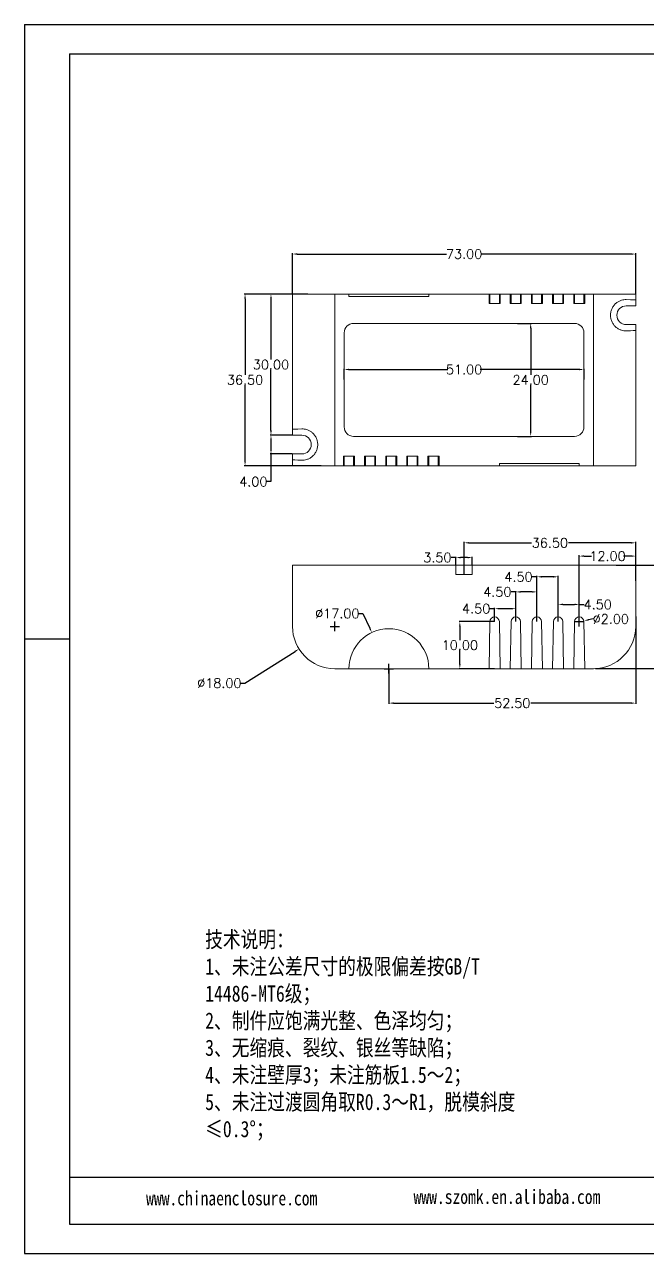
# Model space of a CAD drawing. Header units: inches. Extents: x 3130 to 3809, y 1126 to 1387.
# Drawn here: x 3439.9 to 3572.3, y 1125.7 to 1386.9 of the extents above; entities that cross this region are included whole.
import ezdxf

# ---------------------------------------------------------------- set-up
doc = ezdxf.new("R2010")
doc.units = ezdxf.units.IN
doc.header["$LTSCALE"] = 15
doc.layers.add('文字', color=81, linetype='Continuous')
doc.styles.get("Standard").update_dxf_attribs({"font": 'txt', "bigfont": 'gbcbig.shx'})
doc.styles.add('宋体', font='', dxfattribs={"width": 0.8, "height": 3.5})
doc.styles.get('宋体').set_extended_font_data('SimSun')
doc.dimstyles.new('2.5', dxfattribs={"dimtxt": 2, "dimasz": 1, "dimexe": 0.18, "dimexo": 0.0625, "dimgap": 0.09, "dimtad": 0, "dimtih": 1, "dimtoh": 1, "dimzin": 0, "dimdsep": 46, "dimtxsty": 'Standard', "dimcen": 1, "dimadec": 0, "dimazin": 2, "dimtfac": 1, "dimtofl": 0, "dimtmove": 0, "dimatfit": 3, "dimfxl": 0, "dimtolj": 1, "dimtzin": 0, "dimarcsym": 0})

# ---------------------------------------------------------------- blocks, each defined once
blk = doc.blocks.new('*D450')
at = {"color": 0, "lineweight": -2, "transparency": 16777216}
for p, q in [((3496.85, 1329.69), (3496.85, 1338.32)), ((3497.85, 1338.14), (3529.59, 1338.14)), ((3568.85, 1338.14), (3537.1, 1338.14)), ((3569.85, 1329.69), (3569.85, 1338.32))]:
    blk.add_line(p, q, dxfattribs=at)
at = {"color": 0, "transparency": 16777216}
for points in [[(3497.85, 1338.31), (3497.85, 1337.98), (3496.85, 1338.14)], [(3568.85, 1338.31), (3568.85, 1337.98), (3569.85, 1338.14)]]:
    blk.add_solid(points, dxfattribs=at)
at = {"layer": 'Defpoints', "color": 0, "transparency": 16777216}
for p in [(3496.85, 1338.14), (3496.85, 1329.63), (3569.85, 1329.63)]:
    blk.add_point(p, dxfattribs=at)
at = {"color": 0, "transparency": 16777216, "insert": (3533.35, 1338.14), "char_height": 2, "attachment_point": 5}
blk.add_mtext('\\A1;73.00', dxfattribs=at)
blk = doc.blocks.new('*D451')
at = {"color": 0, "lineweight": -2, "transparency": 16777216}
for p, q in [((3500.11, 1329.63), (3486.59, 1329.63)), ((3486.77, 1328.63), (3486.77, 1312.47)), ((3486.77, 1294.13), (3486.77, 1310.29)), ((3502.95, 1293.13), (3486.59, 1293.13))]:
    blk.add_line(p, q, dxfattribs=at)
at = {"color": 0, "transparency": 16777216}
for points in [[(3486.6, 1328.63), (3486.93, 1328.63), (3486.77, 1329.63)], [(3486.6, 1294.13), (3486.93, 1294.13), (3486.77, 1293.13)]]:
    blk.add_solid(points, dxfattribs=at)
at = {"layer": 'Defpoints', "color": 0, "transparency": 16777216}
for p in [(3500.17, 1329.63), (3486.77, 1293.13), (3503.01, 1293.13)]:
    blk.add_point(p, dxfattribs=at)
at = {"color": 0, "transparency": 16777216, "insert": (3486.77, 1311.38), "char_height": 2, "attachment_point": 5}
blk.add_mtext('\\A1;36.50', dxfattribs=at)
blk = doc.blocks.new('*D452')
at = {"color": 0, "lineweight": -2, "transparency": 16777216}
for p, q in [((3497.97, 1329.63), (3492.1, 1329.63)), ((3492.28, 1328.63), (3492.28, 1315.72)), ((3492.28, 1300.63), (3492.28, 1313.54)), ((3496.78, 1299.63), (3492.1, 1299.63))]:
    blk.add_line(p, q, dxfattribs=at)
at = {"color": 0, "transparency": 16777216}
for points in [[(3492.12, 1328.63), (3492.45, 1328.63), (3492.28, 1329.63)], [(3492.12, 1300.63), (3492.45, 1300.63), (3492.28, 1299.63)]]:
    blk.add_solid(points, dxfattribs=at)
at = {"layer": 'Defpoints', "color": 0, "transparency": 16777216}
for p in [(3492.28, 1329.63), (3498.04, 1329.63), (3496.85, 1299.63)]:
    blk.add_point(p, dxfattribs=at)
at = {"color": 0, "transparency": 16777216, "insert": (3492.28, 1314.63), "char_height": 2, "attachment_point": 5}
blk.add_mtext('\\A1;30.00', dxfattribs=at)
blk = doc.blocks.new('*D453')
at = {"color": 0, "lineweight": -2, "transparency": 16777216}
for p, q in [((3496.78, 1299.63), (3492.1, 1299.63)), ((3492.28, 1298.63), (3492.28, 1296.63)), ((3496.78, 1295.63), (3492.1, 1295.63)), ((3492.28, 1295.63), (3492.28, 1289.75)), ((3492.28, 1289.75), (3491.28, 1289.75))]:
    blk.add_line(p, q, dxfattribs=at)
at = {"color": 0, "transparency": 16777216}
for points in [[(3492.12, 1298.63), (3492.45, 1298.63), (3492.28, 1299.63)], [(3492.12, 1296.63), (3492.45, 1296.63), (3492.28, 1295.63)]]:
    blk.add_solid(points, dxfattribs=at)
at = {"layer": 'Defpoints', "color": 0, "transparency": 16777216}
for p in [(3496.85, 1299.63), (3492.28, 1295.63), (3496.85, 1295.63)]:
    blk.add_point(p, dxfattribs=at)
at = {"color": 0, "transparency": 16777216, "insert": (3488.53, 1289.75), "char_height": 2, "attachment_point": 5}
blk.add_mtext('\\A1;4.00', dxfattribs=at)
blk = doc.blocks.new('*D454')
at = {"color": 0, "lineweight": -2, "transparency": 16777216}
for p, q in [((3557.85, 1260.04), (3557.85, 1274.1)), ((3558.85, 1273.92), (3560.42, 1273.92)), ((3568.85, 1273.92), (3567.27, 1273.92)), ((3569.85, 1268.69), (3569.85, 1274.1))]:
    blk.add_line(p, q, dxfattribs=at)
at = {"color": 0, "transparency": 16777216}
for points in [[(3558.85, 1274.09), (3558.85, 1273.76), (3557.85, 1273.92)], [(3568.85, 1274.09), (3568.85, 1273.76), (3569.85, 1273.92)]]:
    blk.add_solid(points, dxfattribs=at)
at = {"layer": 'Defpoints', "color": 0, "transparency": 16777216}
for p in [(3569.85, 1273.92), (3569.85, 1268.63), (3557.85, 1259.98)]:
    blk.add_point(p, dxfattribs=at)
at = {"color": 0, "transparency": 16777216, "insert": (3563.85, 1273.92), "char_height": 2, "attachment_point": 5}
blk.add_mtext('\\A1;12.00', dxfattribs=at)
blk = doc.blocks.new('*D455')
at = {"color": 0, "lineweight": -2, "transparency": 16777216}
for p, q in [((3553.35, 1260.04), (3553.35, 1263.82)), ((3554.35, 1263.64), (3556.85, 1263.64)), ((3557.85, 1260.04), (3557.85, 1263.82)), ((3557.85, 1263.64), (3558.85, 1263.64))]:
    blk.add_line(p, q, dxfattribs=at)
at = {"color": 0, "transparency": 16777216}
for points in [[(3554.35, 1263.81), (3554.35, 1263.48), (3553.35, 1263.64)], [(3556.85, 1263.81), (3556.85, 1263.48), (3557.85, 1263.64)]]:
    blk.add_solid(points, dxfattribs=at)
at = {"layer": 'Defpoints', "color": 0, "transparency": 16777216}
for p in [(3557.85, 1263.64), (3553.35, 1259.98), (3557.85, 1259.98)]:
    blk.add_point(p, dxfattribs=at)
at = {"color": 0, "transparency": 16777216, "insert": (3561.77, 1263.64), "char_height": 2, "attachment_point": 5}
blk.add_mtext('\\A1;4.50', dxfattribs=at)
blk = doc.blocks.new('*D456')
at = {"color": 0, "lineweight": -2, "transparency": 16777216}
for p, q in [((3548.85, 1269.52), (3547.85, 1269.52)), ((3548.85, 1260.04), (3548.85, 1269.7)), ((3552.35, 1269.52), (3549.85, 1269.52)), ((3553.35, 1260.04), (3553.35, 1269.7))]:
    blk.add_line(p, q, dxfattribs=at)
at = {"color": 0, "transparency": 16777216}
for points in [[(3549.85, 1269.69), (3549.85, 1269.35), (3548.85, 1269.52)], [(3552.35, 1269.69), (3552.35, 1269.35), (3553.35, 1269.52)]]:
    blk.add_solid(points, dxfattribs=at)
at = {"layer": 'Defpoints', "color": 0, "transparency": 16777216}
for p in [(3548.85, 1269.52), (3548.85, 1259.98), (3553.35, 1259.98)]:
    blk.add_point(p, dxfattribs=at)
at = {"color": 0, "transparency": 16777216, "insert": (3544.92, 1269.52), "char_height": 2, "attachment_point": 5}
blk.add_mtext('\\A1;4.50', dxfattribs=at)
blk = doc.blocks.new('*D457')
at = {"color": 0, "lineweight": -2, "transparency": 16777216}
for p, q in [((3544.35, 1266.31), (3543.35, 1266.31)), ((3544.35, 1260.04), (3544.35, 1266.49)), ((3547.85, 1266.31), (3545.35, 1266.31)), ((3548.85, 1260.04), (3548.85, 1266.49))]:
    blk.add_line(p, q, dxfattribs=at)
at = {"color": 0, "transparency": 16777216}
for points in [[(3545.35, 1266.47), (3545.35, 1266.14), (3544.35, 1266.31)], [(3547.85, 1266.47), (3547.85, 1266.14), (3548.85, 1266.31)]]:
    blk.add_solid(points, dxfattribs=at)
at = {"layer": 'Defpoints', "color": 0, "transparency": 16777216}
for p in [(3548.85, 1266.31), (3544.35, 1259.98), (3548.85, 1259.98)]:
    blk.add_point(p, dxfattribs=at)
at = {"color": 0, "transparency": 16777216, "insert": (3540.42, 1266.31), "char_height": 2, "attachment_point": 5}
blk.add_mtext('\\A1;4.50', dxfattribs=at)
blk = doc.blocks.new('*D458')
at = {"color": 0, "lineweight": -2, "transparency": 16777216}
for p, q in [((3539.85, 1262.74), (3538.85, 1262.74)), ((3539.85, 1260.04), (3539.85, 1262.92)), ((3543.35, 1262.74), (3540.85, 1262.74)), ((3544.35, 1260.04), (3544.35, 1262.92))]:
    blk.add_line(p, q, dxfattribs=at)
at = {"color": 0, "transparency": 16777216}
for points in [[(3540.85, 1262.91), (3540.85, 1262.57), (3539.85, 1262.74)], [(3543.35, 1262.91), (3543.35, 1262.57), (3544.35, 1262.74)]]:
    blk.add_solid(points, dxfattribs=at)
at = {"layer": 'Defpoints', "color": 0, "transparency": 16777216}
for p in [(3539.85, 1262.74), (3539.85, 1259.98), (3544.35, 1259.98)]:
    blk.add_point(p, dxfattribs=at)
at = {"color": 0, "transparency": 16777216, "insert": (3535.92, 1262.74), "char_height": 2, "attachment_point": 5}
blk.add_mtext('\\A1;4.50', dxfattribs=at)
blk = doc.blocks.new('*D459')
at = {"color": 0, "lineweight": -2, "transparency": 16777216}
for p, q in [((3569.85, 1261.05), (3569.85, 1242.48)), ((3517.35, 1249.92), (3517.35, 1242.48)), ((3518.35, 1242.66), (3539.67, 1242.66)), ((3568.85, 1242.66), (3547.52, 1242.66))]:
    blk.add_line(p, q, dxfattribs=at)
at = {"color": 0, "transparency": 16777216}
for points in [[(3518.35, 1242.83), (3518.35, 1242.5), (3517.35, 1242.66)], [(3568.85, 1242.83), (3568.85, 1242.5), (3569.85, 1242.66)]]:
    blk.add_solid(points, dxfattribs=at)
at = {"layer": 'Defpoints', "color": 0, "transparency": 16777216}
for p in [(3569.85, 1261.11), (3517.35, 1249.98), (3569.85, 1242.66)]:
    blk.add_point(p, dxfattribs=at)
at = {"color": 0, "transparency": 16777216, "insert": (3543.6, 1242.66), "char_height": 2, "attachment_point": 5}
blk.add_mtext('\\A1;52.50', dxfattribs=at)
blk = doc.blocks.new('*D460')
at = {"color": 0, "lineweight": -2, "transparency": 16777216}
for p, q in [((3533.35, 1270.04), (3533.35, 1276.92)), ((3534.35, 1276.74), (3547.67, 1276.74)), ((3568.85, 1276.74), (3555.52, 1276.74)), ((3569.85, 1269.7), (3569.85, 1276.92))]:
    blk.add_line(p, q, dxfattribs=at)
at = {"color": 0, "transparency": 16777216}
for points in [[(3534.35, 1276.91), (3534.35, 1276.58), (3533.35, 1276.74)], [(3568.85, 1276.91), (3568.85, 1276.58), (3569.85, 1276.74)]]:
    blk.add_solid(points, dxfattribs=at)
at = {"layer": 'Defpoints', "color": 0, "transparency": 16777216}
for p in [(3569.85, 1276.74), (3533.35, 1269.98), (3569.85, 1269.64)]:
    blk.add_point(p, dxfattribs=at)
at = {"color": 0, "transparency": 16777216, "insert": (3551.6, 1276.74), "char_height": 2, "attachment_point": 5}
blk.add_mtext('\\A1;36.50', dxfattribs=at)
blk = doc.blocks.new('*D461')
at = {"color": 0, "lineweight": -2, "transparency": 16777216}
for p, q in [((3531.6, 1273.61), (3530.6, 1273.61)), ((3531.6, 1272.04), (3531.6, 1273.79)), ((3534.1, 1273.61), (3532.6, 1273.61)), ((3535.1, 1272.04), (3535.1, 1273.79))]:
    blk.add_line(p, q, dxfattribs=at)
at = {"color": 0, "transparency": 16777216}
for points in [[(3532.6, 1273.77), (3532.6, 1273.44), (3531.6, 1273.61)], [(3534.1, 1273.77), (3534.1, 1273.44), (3535.1, 1273.61)]]:
    blk.add_solid(points, dxfattribs=at)
at = {"layer": 'Defpoints', "color": 0, "transparency": 16777216}
for p in [(3531.6, 1273.61), (3531.6, 1271.98), (3535.1, 1271.98)]:
    blk.add_point(p, dxfattribs=at)
at = {"color": 0, "transparency": 16777216, "insert": (3527.67, 1273.61), "char_height": 2, "attachment_point": 5}
blk.add_mtext('\\A1;3.50', dxfattribs=at)
blk = doc.blocks.new('*D462')
at = {"color": 0, "lineweight": -2, "transparency": 16777216}
for p, q in [((3510.82, 1261.71), (3511.82, 1261.71)), ((3511.82, 1261.71), (3513.3, 1258.57)), ((3516.35, 1249.98), (3518.35, 1249.98)), ((3517.35, 1248.98), (3517.35, 1250.98))]:
    blk.add_line(p, q, dxfattribs=at)
at = {"color": 0, "transparency": 16777216}
blk.add_solid([(3513.45, 1258.64), (3513.15, 1258.5), (3513.72, 1257.67)], dxfattribs=at)
at = {"layer": 'Defpoints', "color": 0, "transparency": 16777216}
for p in [(3513.72, 1257.67), (3520.97, 1242.29)]:
    blk.add_point(p, dxfattribs=at)
at = {"color": 0, "transparency": 16777216, "insert": (3506.39, 1261.71), "char_height": 2, "attachment_point": 5}
blk.add_mtext('\\A1;∅17.00', dxfattribs=at)
blk = doc.blocks.new('*D463')
at = {"color": 0, "lineweight": -2, "transparency": 16777216}
for p, q in [((3505.85, 1257.98), (3505.85, 1259.98)), ((3504.85, 1258.98), (3506.85, 1258.98)), ((3486.73, 1246.91), (3497.39, 1253.64)), ((3485.73, 1246.91), (3486.73, 1246.91))]:
    blk.add_line(p, q, dxfattribs=at)
at = {"color": 0, "transparency": 16777216}
blk.add_solid([(3497.3, 1253.78), (3497.48, 1253.5), (3498.24, 1254.17)], dxfattribs=at)
at = {"layer": 'Defpoints', "color": 0, "transparency": 16777216}
for p in [(3513.46, 1263.78), (3498.24, 1254.17)]:
    blk.add_point(p, dxfattribs=at)
at = {"color": 0, "transparency": 16777216, "insert": (3481.3, 1246.91), "char_height": 2, "attachment_point": 5}
blk.add_mtext('\\A1;∅18.00', dxfattribs=at)
blk = doc.blocks.new('*D464')
at = {"color": 0, "lineweight": -2, "transparency": 16777216}
for p, q in [((3565.67, 1271.98), (3577.94, 1271.98)), ((3577.76, 1270.98), (3577.76, 1262.07)), ((3577.76, 1250.99), (3577.76, 1259.89)), ((3561.28, 1249.99), (3577.94, 1249.99))]:
    blk.add_line(p, q, dxfattribs=at)
at = {"color": 0, "transparency": 16777216}
for points in [[(3577.59, 1270.98), (3577.93, 1270.98), (3577.76, 1271.98)], [(3577.59, 1250.99), (3577.93, 1250.99), (3577.76, 1249.99)]]:
    blk.add_solid(points, dxfattribs=at)
at = {"layer": 'Defpoints', "color": 0, "transparency": 16777216}
for p in [(3565.61, 1271.98), (3577.76, 1271.98), (3561.22, 1249.99)]:
    blk.add_point(p, dxfattribs=at)
at = {"color": 0, "transparency": 16777216, "insert": (3577.76, 1260.98), "char_height": 2, "attachment_point": 5}
blk.add_mtext('\\A1;21.99', dxfattribs=at)
blk = doc.blocks.new('*D465')
at = {"color": 0, "lineweight": -2, "transparency": 16777216}
for p, q in [((3556.85, 1259.98), (3558.85, 1259.98)), ((3557.85, 1258.98), (3557.85, 1260.98)), ((3560.79, 1260.55), (3559.81, 1260.36))]:
    blk.add_line(p, q, dxfattribs=at)
at = {"color": 0, "transparency": 16777216}
blk.add_solid([(3559.78, 1260.53), (3559.84, 1260.2), (3558.83, 1260.17)], dxfattribs=at)
at = {"layer": 'Defpoints', "color": 0, "transparency": 16777216}
for p in [(3556.87, 1259.79), (3558.83, 1260.17)]:
    blk.add_point(p, dxfattribs=at)
at = {"color": 0, "transparency": 16777216, "insert": (3564.55, 1260.55), "char_height": 2, "attachment_point": 5}
blk.add_mtext('\\A1;∅2.00', dxfattribs=at)
blk = doc.blocks.new('*D466')
at = {"color": 0, "lineweight": -2, "transparency": 16777216}
for p, q in [((3539.78, 1259.98), (3532.27, 1259.98)), ((3532.45, 1258.98), (3532.45, 1256.07)), ((3532.45, 1250.98), (3532.45, 1253.89)), ((3539.78, 1249.98), (3532.27, 1249.98))]:
    blk.add_line(p, q, dxfattribs=at)
at = {"color": 0, "transparency": 16777216}
for points in [[(3532.28, 1258.98), (3532.61, 1258.98), (3532.45, 1259.98)], [(3532.28, 1250.98), (3532.61, 1250.98), (3532.45, 1249.98)]]:
    blk.add_solid(points, dxfattribs=at)
at = {"layer": 'Defpoints', "color": 0, "transparency": 16777216}
for p in [(3532.45, 1259.98), (3539.85, 1259.98), (3539.85, 1249.98)]:
    blk.add_point(p, dxfattribs=at)
at = {"color": 0, "transparency": 16777216, "insert": (3532.45, 1254.98), "char_height": 2, "attachment_point": 5}
blk.add_mtext('\\A1;10.00', dxfattribs=at)
blk = doc.blocks.new('*D467')
at = {"color": 0, "lineweight": -2, "transparency": 16777216}
for p, q in [((3507.85, 1311.44), (3507.85, 1313.77)), ((3508.85, 1313.59), (3529.92, 1313.59)), ((3557.85, 1313.59), (3536.77, 1313.59)), ((3558.85, 1311.44), (3558.85, 1313.77))]:
    blk.add_line(p, q, dxfattribs=at)
at = {"color": 0, "transparency": 16777216}
for points in [[(3508.85, 1313.76), (3508.85, 1313.43), (3507.85, 1313.59)], [(3557.85, 1313.76), (3557.85, 1313.43), (3558.85, 1313.59)]]:
    blk.add_solid(points, dxfattribs=at)
at = {"layer": 'Defpoints', "color": 0, "transparency": 16777216}
for p in [(3507.85, 1313.59), (3507.85, 1311.38), (3558.85, 1311.38)]:
    blk.add_point(p, dxfattribs=at)
at = {"color": 0, "transparency": 16777216, "insert": (3533.35, 1313.59), "char_height": 2, "attachment_point": 5}
blk.add_mtext('\\A1;51.00', dxfattribs=at)
blk = doc.blocks.new('*D468')
at = {"color": 0, "lineweight": -2, "transparency": 16777216}
for p, q in [((3544.74, 1323.38), (3547.69, 1323.38)), ((3547.51, 1322.38), (3547.51, 1312.47)), ((3547.51, 1300.38), (3547.51, 1310.29)), ((3544.74, 1299.38), (3547.69, 1299.38))]:
    blk.add_line(p, q, dxfattribs=at)
at = {"color": 0, "transparency": 16777216}
for points in [[(3547.34, 1322.38), (3547.68, 1322.38), (3547.51, 1323.38)], [(3547.34, 1300.38), (3547.68, 1300.38), (3547.51, 1299.38)]]:
    blk.add_solid(points, dxfattribs=at)
at = {"layer": 'Defpoints', "color": 0, "transparency": 16777216}
for p in [(3544.68, 1323.38), (3544.68, 1299.38), (3547.51, 1299.38)]:
    blk.add_point(p, dxfattribs=at)
at = {"color": 0, "transparency": 16777216, "insert": (3547.51, 1311.38), "char_height": 2, "attachment_point": 5}
blk.add_mtext('\\A1;24.00', dxfattribs=at)

msp = doc.modelspace()

# ---------------------------------------------------------------- linework, layer by layer
for p, q in [((3439.877, 1386.93), (3809.392, 1386.93)), ((3439.877, 1386.93), (3439.877, 1125.657)), ((3449.438, 1380.709), (3803.171, 1380.709)), ((3449.438, 1380.709), (3449.438, 1131.877)), ((3449.438, 1256.293), (3439.877, 1256.293)), ((3439.877, 1246.617), (3439.877, 1125.657)), ((3579.223, 1141.831), (3449.438, 1141.831)), ((3449.438, 1131.877), (3803.171, 1131.877)), ((3439.877, 1125.657), (3809.392, 1125.657)), ((3439.877, 1125.657), (3610.949, 1125.657))]:
    msp.add_line(p, q)
at = {"color": 7, "linetype": 'Continuous', "lineweight": 15}
for p, q in [((3496.846, 1300.859), (3496.846, 1329.632)), ((3496.846, 1329.632), (3505.846, 1329.632)), ((3505.846, 1329.632), (3505.846, 1293.132)), ((3508.846, 1329.632), (3505.846, 1329.632)), ((3508.846, 1329.132), (3508.846, 1329.632)), ((3525.846, 1329.632), (3508.846, 1329.632)), ((3508.846, 1329.132), (3525.846, 1329.132)), ((3525.846, 1329.632), (3525.846, 1329.132)), ((3538.672, 1329.632), (3525.846, 1329.632)), ((3538.672, 1327.632), (3538.672, 1329.632)), ((3538.846, 1329.632), (3538.672, 1329.632)), ((3538.672, 1327.632), (3541.021, 1327.632)), ((3538.846, 1327.632), (3538.846, 1329.632)), ((3540.846, 1329.632), (3538.846, 1329.632)), ((3540.846, 1327.632), (3540.846, 1329.632)), ((3541.021, 1329.632), (3540.846, 1329.632)), ((3541.021, 1327.632), (3541.021, 1329.632)), ((3543.172, 1329.632), (3541.021, 1329.632)), ((3543.172, 1327.632), (3543.172, 1329.632)), ((3543.346, 1329.632), (3543.172, 1329.632)), ((3543.172, 1327.632), (3545.521, 1327.632)), ((3543.346, 1327.632), (3543.346, 1329.632)), ((3545.346, 1329.632), (3543.346, 1329.632)), ((3545.346, 1327.632), (3545.346, 1329.632)), ((3545.521, 1329.632), (3545.346, 1329.632)), ((3545.521, 1327.632), (3545.521, 1329.632)), ((3547.672, 1329.632), (3545.521, 1329.632)), ((3547.672, 1327.632), (3547.672, 1329.632)), ((3547.846, 1329.632), (3547.672, 1329.632)), ((3547.672, 1327.632), (3550.021, 1327.632)), ((3547.846, 1327.632), (3547.846, 1329.632)), ((3549.846, 1329.632), (3547.846, 1329.632)), ((3549.846, 1327.632), (3549.846, 1329.632)), ((3550.021, 1329.632), (3549.846, 1329.632)), ((3550.021, 1327.632), (3550.021, 1329.632)), ((3552.172, 1329.632), (3550.021, 1329.632)), ((3552.172, 1327.632), (3552.172, 1329.632)), ((3552.346, 1329.632), (3552.172, 1329.632)), ((3552.172, 1327.632), (3554.521, 1327.632)), ((3552.346, 1327.632), (3552.346, 1329.632)), ((3554.346, 1329.632), (3552.346, 1329.632)), ((3554.346, 1327.632), (3554.346, 1329.632)), ((3554.521, 1329.632), (3554.346, 1329.632)), ((3554.521, 1327.632), (3554.521, 1329.632)), ((3556.672, 1329.632), (3554.521, 1329.632)), ((3556.672, 1327.632), (3556.672, 1329.632)), ((3556.846, 1329.632), (3556.672, 1329.632)), ((3556.672, 1327.632), (3559.021, 1327.632)), ((3556.846, 1327.632), (3556.846, 1329.632)), ((3558.846, 1329.632), (3556.846, 1329.632)), ((3558.846, 1327.632), (3558.846, 1329.632)), ((3559.021, 1329.632), (3558.846, 1329.632)), ((3559.021, 1327.632), (3559.021, 1329.632)), ((3560.846, 1329.632), (3559.021, 1329.632)), ((3560.846, 1293.132), (3560.846, 1329.632)), ((3560.846, 1329.632), (3569.846, 1329.632)), ((3569.846, 1329.632), (3569.846, 1328.359)), ((3569.846, 1328.359), (3569.846, 1328.149)), ((3569.846, 1328.149), (3569.846, 1327.132)), ((3569.846, 1327.132), (3567.846, 1327.132)), ((3556.846, 1323.382), (3509.846, 1323.382)), ((3567.846, 1323.132), (3569.846, 1323.132)), ((3569.846, 1323.132), (3569.846, 1322.114)), ((3569.846, 1321.905), (3569.846, 1322.114)), ((3507.846, 1321.382), (3507.846, 1301.382)), ((3558.846, 1301.382), (3558.846, 1321.382)), ((3569.846, 1321.905), (3569.846, 1293.132)), ((3496.846, 1300.859), (3496.846, 1300.649)), ((3496.846, 1299.632), (3496.846, 1300.649)), ((3498.846, 1299.632), (3496.846, 1299.632)), ((3509.846, 1299.382), (3556.846, 1299.382)), ((3496.846, 1295.632), (3498.846, 1295.632)), ((3496.846, 1294.614), (3496.846, 1295.632)), ((3496.846, 1294.405), (3496.846, 1294.614)), ((3496.846, 1293.132), (3496.846, 1294.405)), ((3507.672, 1295.132), (3507.672, 1293.132)), ((3510.021, 1295.132), (3507.672, 1295.132)), ((3507.846, 1295.132), (3507.846, 1293.132)), ((3509.846, 1295.132), (3509.846, 1293.132)), ((3510.021, 1295.132), (3510.021, 1293.132)), ((3514.521, 1295.132), (3512.172, 1295.132)), ((3512.172, 1295.132), (3512.172, 1293.132)), ((3512.346, 1295.132), (3512.346, 1293.132)), ((3514.346, 1295.132), (3514.346, 1293.132)), ((3514.521, 1295.132), (3514.521, 1293.132)), ((3516.672, 1295.132), (3516.672, 1293.132)), ((3519.021, 1295.132), (3516.672, 1295.132)), ((3516.846, 1295.132), (3516.846, 1293.132)), ((3518.846, 1295.132), (3518.846, 1293.132)), ((3519.021, 1295.132), (3519.021, 1293.132)), ((3521.172, 1295.132), (3521.172, 1293.132)), ((3523.521, 1295.132), (3521.172, 1295.132)), ((3521.346, 1295.132), (3521.346, 1293.132)), ((3523.346, 1295.132), (3523.346, 1293.132)), ((3523.521, 1295.132), (3523.521, 1293.132)), ((3525.672, 1295.132), (3525.672, 1293.132)), ((3528.021, 1295.132), (3525.672, 1295.132)), ((3525.846, 1295.132), (3525.846, 1293.132)), ((3527.846, 1295.132), (3527.846, 1293.132)), ((3528.021, 1295.132), (3528.021, 1293.132)), ((3540.846, 1293.132), (3540.846, 1293.632)), ((3557.846, 1293.632), (3540.846, 1293.632)), ((3557.846, 1293.632), (3557.846, 1293.132)), ((3505.846, 1293.132), (3496.846, 1293.132)), ((3505.846, 1293.132), (3507.672, 1293.132)), ((3507.672, 1293.132), (3507.846, 1293.132)), ((3507.846, 1293.132), (3509.846, 1293.132)), ((3509.846, 1293.132), (3510.021, 1293.132)), ((3510.021, 1293.132), (3512.172, 1293.132)), ((3512.172, 1293.132), (3512.346, 1293.132)), ((3512.346, 1293.132), (3514.346, 1293.132)), ((3514.346, 1293.132), (3514.521, 1293.132)), ((3514.521, 1293.132), (3516.672, 1293.132)), ((3516.672, 1293.132), (3516.846, 1293.132)), ((3516.846, 1293.132), (3518.846, 1293.132)), ((3518.846, 1293.132), (3519.021, 1293.132)), ((3519.021, 1293.132), (3521.172, 1293.132)), ((3521.172, 1293.132), (3521.346, 1293.132)), ((3521.346, 1293.132), (3523.346, 1293.132)), ((3523.346, 1293.132), (3523.521, 1293.132)), ((3523.521, 1293.132), (3525.672, 1293.132)), ((3525.672, 1293.132), (3525.846, 1293.132)), ((3525.846, 1293.132), (3527.846, 1293.132)), ((3527.846, 1293.132), (3528.021, 1293.132)), ((3528.021, 1293.132), (3540.846, 1293.132)), ((3540.846, 1293.132), (3557.846, 1293.132)), ((3557.846, 1293.132), (3560.846, 1293.132)), ((3569.846, 1293.132), (3560.846, 1293.132)), ((3496.846, 1258.979), (3496.846, 1271.979)), ((3531.596, 1271.979), (3496.846, 1271.979)), ((3531.596, 1269.979), (3531.596, 1271.979)), ((3531.596, 1271.979), (3535.096, 1271.979)), ((3535.096, 1269.979), (3531.596, 1269.979)), ((3535.096, 1271.979), (3535.096, 1269.979)), ((3569.846, 1271.979), (3535.096, 1271.979)), ((3569.846, 1258.979), (3569.846, 1271.979)), ((3538.846, 1259.979), (3538.672, 1249.979)), ((3541.021, 1249.979), (3540.846, 1259.979)), ((3543.346, 1259.979), (3543.172, 1249.979)), ((3545.521, 1249.979), (3545.346, 1259.979)), ((3547.846, 1259.979), (3547.672, 1249.979)), ((3550.021, 1249.979), (3549.846, 1259.979)), ((3552.346, 1259.979), (3552.172, 1249.979)), ((3554.521, 1249.979), (3554.346, 1259.979)), ((3556.846, 1259.979), (3556.672, 1249.979)), ((3559.021, 1249.979), (3558.846, 1259.979)), ((3508.846, 1249.979), (3505.846, 1249.979)), ((3508.846, 1249.979), (3525.846, 1249.979)), ((3538.672, 1249.979), (3525.846, 1249.979)), ((3538.672, 1249.979), (3541.021, 1249.979)), ((3543.172, 1249.979), (3541.021, 1249.979)), ((3543.172, 1249.979), (3545.521, 1249.979)), ((3547.672, 1249.979), (3545.521, 1249.979)), ((3547.672, 1249.979), (3550.021, 1249.979)), ((3552.172, 1249.979), (3550.021, 1249.979)), ((3552.172, 1249.979), (3554.521, 1249.979)), ((3556.672, 1249.979), (3554.521, 1249.979)), ((3556.672, 1249.979), (3559.021, 1249.979)), ((3560.846, 1249.979), (3559.021, 1249.979))]:
    msp.add_line(p, q, dxfattribs=at)
for centre, radius, start, end in [((3567.846, 1325.132), 2, 90, 270), ((3509.846, 1321.382), 2, 90, 180), ((3556.846, 1321.382), 2, 0, 90), ((3509.846, 1301.382), 2, 180, 270), ((3556.846, 1301.382), 2, 270, 0), ((3498.846, 1297.632), 2, 270, 90), ((3539.846, 1259.979), 1, 0, 180), ((3544.346, 1259.979), 1, 0, 180), ((3548.846, 1259.979), 1, 0, 180), ((3553.346, 1259.979), 1, 0, 180), ((3557.846, 1259.979), 1, 0, 180), ((3505.846, 1258.979), 9, 180, 270), ((3517.346, 1249.979), 8.5, 0, 180), ((3560.846, 1258.979), 9, 270, 0)]:
    msp.add_arc(centre, radius, start, end, dxfattribs=at)
for centre, start_param, end_param in [((3560.846, 1328.359), 0, 0.6796738), ((3560.846, 1321.905), 5.6035115, 6.2831853), ((3505.846, 1300.859), 2.4619188, 3.1415927), ((3505.846, 1294.405), 3.1415927, 3.8212665)]:
    msp.add_ellipse(centre, major_axis=(9, 0), ratio=0.0174551, start_param=start_param, end_param=end_param, dxfattribs=at)
for points in [[(3567.846, 1328.458), (3567.526, 1328.465), (3567.178, 1328.426), (3566.621, 1328.253), (3566.431, 1328.176), (3566.059, 1327.979), (3565.873, 1327.857), (3565.52, 1327.568), (3565.355, 1327.404), (3565.057, 1327.031), (3564.923, 1326.82), (3564.706, 1326.376), (3564.621, 1326.138), (3564.505, 1325.643), (3564.476, 1325.392), (3564.476, 1325.011), (3564.483, 1324.882), (3564.511, 1324.63), (3564.533, 1324.505), (3564.617, 1324.137), (3564.703, 1323.896), (3564.919, 1323.45), (3565.05, 1323.243), (3565.352, 1322.864), (3565.517, 1322.698), (3565.869, 1322.409), (3566.056, 1322.286), (3566.43, 1322.089), (3566.62, 1322.011), (3567.177, 1321.838), (3567.526, 1321.799), (3567.846, 1321.806)], [(3498.846, 1294.306), (3499.167, 1294.299), (3499.515, 1294.338), (3500.072, 1294.511), (3500.262, 1294.588), (3500.634, 1294.785), (3500.82, 1294.907), (3501.173, 1295.196), (3501.337, 1295.36), (3501.636, 1295.733), (3501.77, 1295.944), (3501.987, 1296.388), (3502.072, 1296.625), (3502.188, 1297.121), (3502.217, 1297.372), (3502.217, 1297.753), (3502.21, 1297.882), (3502.182, 1298.134), (3502.16, 1298.259), (3502.076, 1298.627), (3501.99, 1298.868), (3501.774, 1299.314), (3501.643, 1299.521), (3501.341, 1299.9), (3501.176, 1300.066), (3500.824, 1300.355), (3500.636, 1300.477), (3500.263, 1300.675), (3500.073, 1300.753), (3499.516, 1300.926), (3499.167, 1300.965), (3498.846, 1300.958)]]:
    msp.add_open_spline(points, degree=3, knots=[0, 0, 0, 0, 0.125, 0.125, 0.1875, 0.1875, 0.25, 0.25, 0.3125, 0.3125, 0.375, 0.375, 0.4375, 0.4375, 0.5, 0.5, 0.53125, 0.53125, 0.5625, 0.5625, 0.625, 0.625, 0.6875, 0.6875, 0.75, 0.75, 0.8125, 0.8125, 0.875, 0.875, 1, 1, 1, 1], dxfattribs=at)

# ---------------------------------------------------------------- texts
at = {"layer": '文字', "color": 0, "attachment_point": 1, "style": '宋体'}
for s, insert, char_height, width in [('{\\H1.111x;技术说明：\\P1、未注公差尺寸的极限偏差按GB/T 14486-MT6级；\\P2、制件应饱满光整、色泽均匀；\\P3、无缩痕、裂纹、银丝等缺陷；\\P4、未注壁厚3；未注筋板1.5～2；\\P5、未注过渡圆角取R0.3～R1，脱模斜度≤0.3%%D；}', (3478.286, 1194.161), 3.1104, 70.05991), ('www.szomk.en.alibaba.com', (3522.607, 1139.219), 3.04128, 53.43237), ('www.chinaenclosure.com', (3465.722, 1138.918), 3.04128, 53.43237)]:
    msp.add_mtext(s, dxfattribs=dict(at, insert=insert, char_height=char_height, width=width))

# ---------------------------------------------------------------- dimensions: what is measured, and where the dimension line sits
for base, p1, p2, picture, middle in [((3496.846, 1338.144), (3569.846, 1329.632), (3496.846, 1329.632), '*D450', (3533.346, 1338.144)), ((3507.846, 1313.593), (3558.846, 1311.382), (3507.846, 1311.382), '*D467', (3533.346, 1313.593)), ((3569.846, 1276.744), (3533.346, 1269.979), (3569.846, 1269.642), '*D460', (3551.596, 1276.744)), ((3569.846, 1273.925), (3557.846, 1259.979), (3569.846, 1268.626), '*D454', (3563.846, 1273.925)), ((3531.596, 1273.605), (3535.096, 1271.979), (3531.596, 1271.979), '*D461', (3527.673, 1273.605)), ((3557.846, 1263.643), (3553.346, 1259.979), (3557.846, 1259.979), '*D455', (3561.77, 1263.643)), ((3539.846, 1262.739), (3544.346, 1259.979), (3539.846, 1259.979), '*D458', (3535.923, 1262.739)), ((3569.846, 1242.664), (3517.346, 1249.979), (3569.846, 1261.112), '*D459', (3543.596, 1242.664))]:
    dim = msp.add_linear_dim(base=base, p1=p1, p2=p2, dimstyle='2.5')
    dim.commit()
    dim.dimension.update_dxf_attribs({"geometry": picture, "text_midpoint": middle})
for base, p1, p2, picture, middle in [((3486.767, 1293.132), (3500.171, 1329.632), (3503.01, 1293.132), '*D451', (3486.767, 1311.382)), ((3492.283, 1329.632), (3496.846, 1299.632), (3498.035, 1329.632), '*D452', (3492.283, 1314.632)), ((3547.511, 1299.382), (3544.676, 1323.382), (3544.676, 1299.382), '*D468', (3547.511, 1311.382)), ((3577.762, 1271.979), (3561.218, 1249.987), (3565.607, 1271.979), '*D464', (3577.762, 1260.983)), ((3532.447, 1259.979), (3539.846, 1249.979), (3539.846, 1259.979), '*D466', (3532.447, 1254.979))]:
    dim = msp.add_linear_dim(base=base, p1=p1, p2=p2, angle=90, dimstyle='2.5')
    dim.commit()
    dim.dimension.update_dxf_attribs({"geometry": picture, "text_midpoint": middle})
dim = msp.add_linear_dim(base=(3492.283, 1295.632), p1=(3496.846, 1299.632), p2=(3496.846, 1295.632), angle=90, dimstyle='2.5')
dim.commit()
dim.dimension.update_dxf_attribs({"geometry": '*D453', "text_midpoint": (3488.527, 1289.754), "dimtype": 160})
for base, p1, picture, middle in [((3548.846, 1269.521), (3553.346, 1259.979), '*D456', (3544.923, 1269.521)), ((3548.846, 1266.307), (3544.346, 1259.979), '*D457', (3540.423, 1266.307))]:
    dim = msp.add_linear_dim(base=base, p1=p1, p2=(3548.846, 1259.979), dimstyle='2.5')
    dim.commit()
    dim.dimension.update_dxf_attribs({"geometry": picture, "text_midpoint": middle, "dimtype": 160})
for p1, p2, picture, middle in [((3513.456, 1263.785), (3498.237, 1254.174), '*D463', (3481.304, 1246.906)), ((3520.969, 1242.29), (3513.724, 1257.669), '*D462', (3506.395, 1261.714))]:
    dim = msp.add_diameter_dim_2p(p1=p1, p2=p2, dimstyle='2.5')
    dim.commit()
    dim.dimension.update_dxf_attribs({"geometry": picture, "text_midpoint": middle, "dimtype": 163})
dim = msp.add_diameter_dim_2p(p1=(3556.865, 1259.787), p2=(3558.828, 1260.171), dimstyle='2.5')
dim.commit()
dim.dimension.update_dxf_attribs({"geometry": '*D465', "text_midpoint": (3564.547, 1260.555)})

doc.saveas('drawing.dxf')
